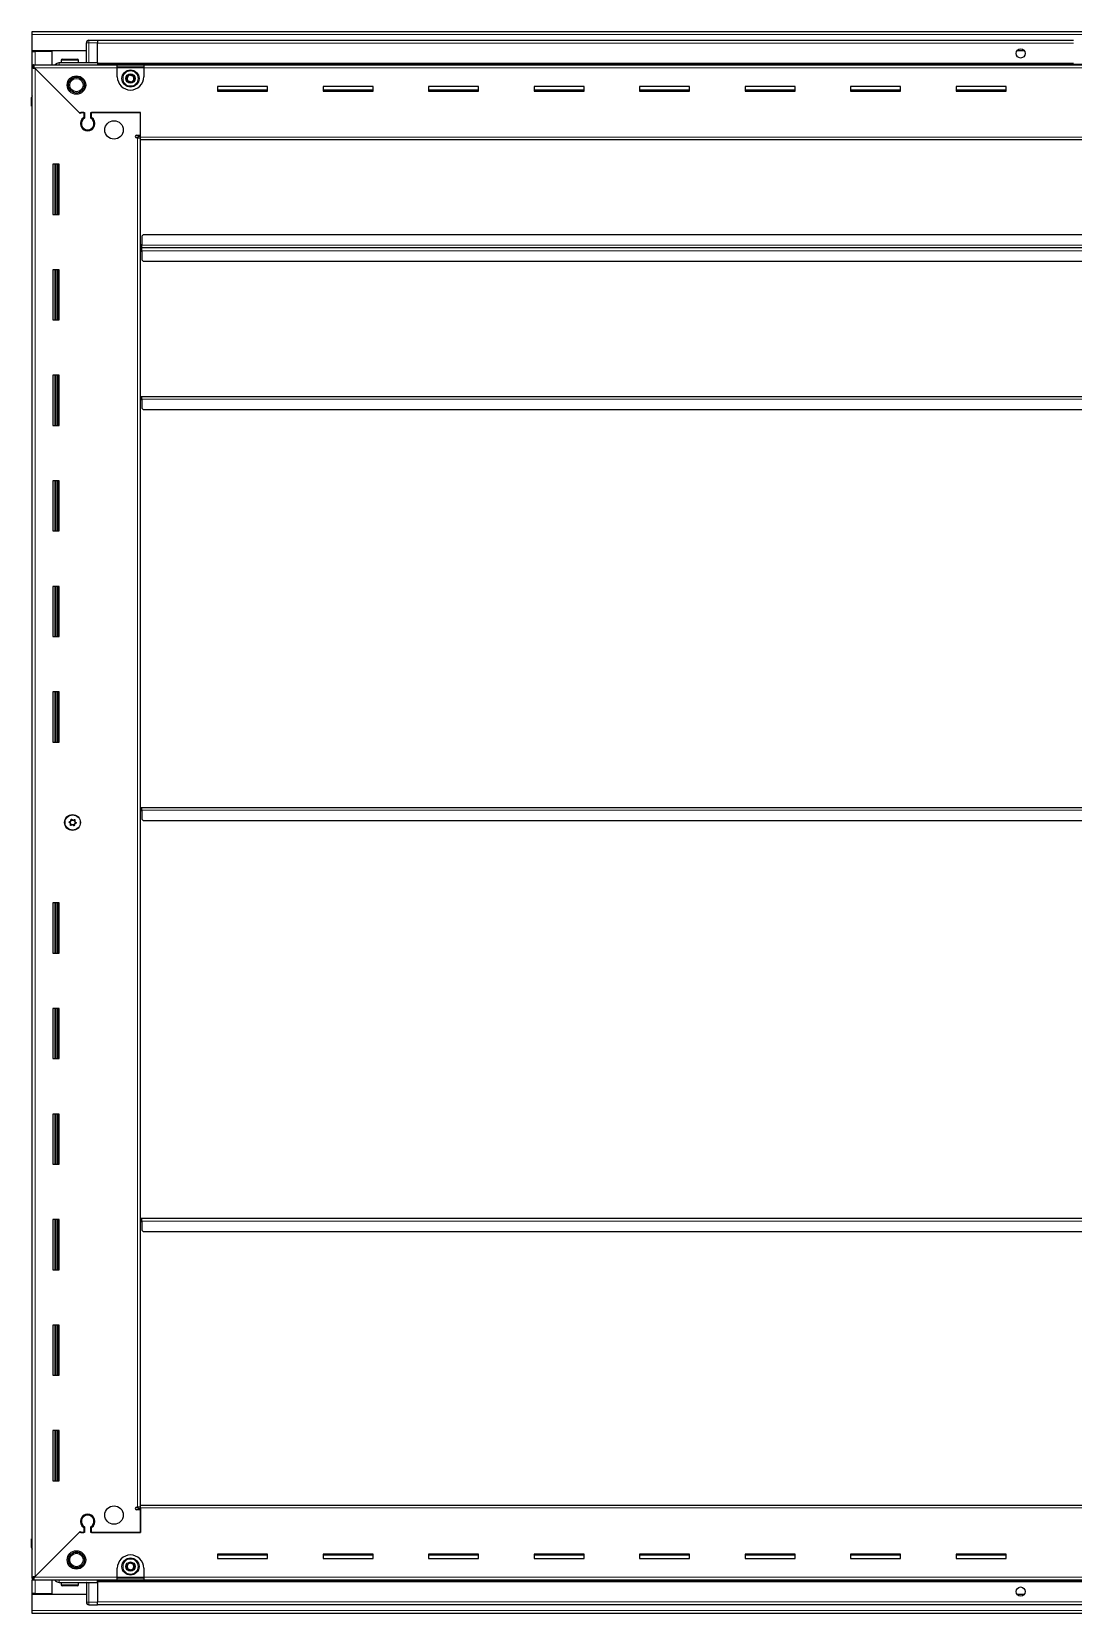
# Model space of a CAD drawing. Header units: millimetres. Extents: x 1132 to 6048, y -399 to 2285.
# Drawn here: x 4373 to 5163, y 848 to 2047 of the extents above; entities that cross this region are included whole.
import ezdxf

# ---------------------------------------------------------------- set-up
doc = ezdxf.new("R2010")
doc.units = ezdxf.units.MM

msp = doc.modelspace()

# ---------------------------------------------------------------- linework, layer by layer
at = {"color": 7, "linetype": 'Continuous', "lineweight": 25}
for p, q in [((4373.36, 2044.5), (4373.36, 2046.6)), ((4373.36, 2046.6), (5972.36, 2046.6)), ((4373.36, 2032.1), (4373.36, 2044.5)), ((4415.04, 2039.6), (4415.04, 2039.6)), ((4416.36, 2040.1), (4422.86, 2040.1)), ((4416.36, 2040.1), (4422.86, 2040.1)), ((4422.86, 2040.1), (4422.86, 2040.1)), ((4422.86, 2040.1), (4422.86, 2040.1)), ((4422.86, 2040.1), (4422.86, 2038.1)), ((5162.86, 2039.95), (4422.86, 2039.95)), ((4414.36, 2032.1), (4373.36, 2032.1)), ((4373.36, 2031.6), (4373.36, 2032.1)), ((4373.36, 2021.35), (4373.36, 2031.6)), ((4373.36, 2031.6), (4375.46, 2031.6)), ((4374.86, 2031.6), (4374.86, 2032.1)), ((4388.36, 2031.6), (4375.46, 2031.6)), ((4388.36, 2021.35), (4388.36, 2031.6)), ((4414.36, 2023.1), (4414.36, 2038.1)), ((4422.86, 2023.1), (4422.86, 2038.1)), ((5125.74, 2032.1), (5119.99, 2032.1)), ((4373.36, 2019.85), (4373.36, 2021.35)), ((4373.36, 2021.35), (4374.36, 2021.35)), ((4373.36, 2019.35), (4373.36, 2019.85)), ((4373.36, 2019.85), (4374.36, 2019.85)), ((4373.36, 874.85), (4373.36, 2019.35)), ((4374.86, 2019.35), (4373.36, 2019.35)), ((4374.36, 2019.85), (4374.36, 2021.35)), ((4374.36, 2021.35), (4437.86, 2021.35)), ((4374.96, 2019.25), (4408.86, 1985.35)), ((4409.56, 1984.65), (4375.46, 2018.75)), ((4393.86, 2023.1), (4422.86, 2023.1)), ((4395.36, 2025), (4395.36, 2023.1)), ((4396.16, 2025.8), (4407.56, 2025.8)), ((4408.36, 2023.1), (4408.36, 2025)), ((4422.86, 2023.1), (4422.86, 2022.6)), ((4422.86, 2021.95), (5922.86, 2021.95)), ((4437.86, 2019.25), (4437.86, 2021.35)), ((4437.86, 2021.35), (4457.86, 2021.35)), ((4437.86, 2019.85), (4457.86, 2019.85)), ((4437.86, 2012.35), (4437.86, 2019.25)), ((4457.86, 2021.35), (5887.86, 2021.35)), ((4457.86, 2021.35), (4457.86, 2019.25)), ((4457.86, 2019.25), (4457.86, 2012.35)), ((4551.86, 2005.1), (4513.86, 2005.1)), ((4513.86, 2005.1), (4513.86, 2001.6)), ((4551.86, 2002.35), (4513.86, 2002.35)), ((4551.86, 2001.6), (4551.86, 2005.1)), ((4631.86, 2005.1), (4593.86, 2005.1)), ((4593.86, 2005.1), (4593.86, 2001.6)), ((4631.86, 2002.35), (4593.86, 2002.35)), ((4631.86, 2001.6), (4631.86, 2005.1)), ((4711.86, 2005.1), (4673.86, 2005.1)), ((4673.86, 2005.1), (4673.86, 2001.6)), ((4711.86, 2002.35), (4673.86, 2002.35)), ((4711.86, 2001.6), (4711.86, 2005.1)), ((4791.86, 2005.1), (4753.86, 2005.1)), ((4753.86, 2005.1), (4753.86, 2001.6)), ((4791.86, 2002.35), (4753.86, 2002.35)), ((4791.86, 2001.6), (4791.86, 2005.1)), ((4871.86, 2005.1), (4833.86, 2005.1)), ((4833.86, 2005.1), (4833.86, 2001.6)), ((4871.86, 2002.35), (4833.86, 2002.35)), ((4871.86, 2001.6), (4871.86, 2005.1)), ((4951.86, 2005.1), (4913.86, 2005.1)), ((4913.86, 2005.1), (4913.86, 2001.6)), ((4951.86, 2002.35), (4913.86, 2002.35)), ((4951.86, 2001.6), (4951.86, 2005.1)), ((5031.86, 2005.1), (4993.86, 2005.1)), ((4993.86, 2005.1), (4993.86, 2001.6)), ((5031.86, 2002.35), (4993.86, 2002.35)), ((5031.86, 2001.6), (5031.86, 2005.1)), ((5111.86, 2005.1), (5073.86, 2005.1)), ((5073.86, 2005.1), (5073.86, 2001.6)), ((5111.86, 2002.35), (5073.86, 2002.35)), ((5111.86, 2001.6), (5111.86, 2005.1)), ((4372.86, 1996.6), (4372.86, 1990.1)), ((4372.86, 1990.1), (4372.86, 1996.6)), ((4513.86, 2001.6), (4551.86, 2001.6)), ((4593.86, 2001.6), (4631.86, 2001.6)), ((4673.86, 2001.6), (4711.86, 2001.6)), ((4753.86, 2001.6), (4791.86, 2001.6)), ((4833.86, 2001.6), (4871.86, 2001.6)), ((4913.86, 2001.6), (4951.86, 2001.6)), ((4993.86, 2001.6), (5031.86, 2001.6)), ((5073.86, 2001.6), (5111.86, 2001.6)), ((4372.86, 1990.1), (4372.86, 1990.1)), ((4373.36, 1990.1), (4372.86, 1990.1)), ((4373.01, 1990.1), (4373.01, 904.1)), ((4408.86, 1985.35), (4413.06, 1985.35)), ((4410.26, 1985.35), (4409.56, 1984.65)), ((4412.36, 1985.35), (4410.26, 1985.35)), ((4412.36, 1985.35), (4412.36, 1981.46)), ((4413.06, 1985.35), (4413.06, 1981.07)), ((4417.66, 1985.35), (4455.36, 1985.35)), ((4417.66, 1981.07), (4417.66, 1985.35)), ((4418.36, 1981.46), (4418.36, 1985.35)), ((4455.36, 1985.35), (4418.36, 1985.35)), ((4455.36, 1966.7), (4455.36, 1985.35)), ((4455.36, 1968.1), (4455.36, 1985.35)), ((4413.36, 1972.49), (4413.36, 1971.73)), ((4452.51, 1968.1), (4455.36, 1968.1)), ((4455.36, 1967.1), (4453.36, 1967.1)), ((4453.36, 1967.1), (4453.36, 1966.1)), ((4455.36, 1964.6), (4455.36, 1966.7)), ((4453.26, 1966.1), (4452.51, 1966.1)), ((4453.26, 1966.1), (4455.36, 1966.1)), ((5890.36, 1964.6), (4455.36, 1964.6)), ((4455.36, 929.6), (4455.36, 1964.6)), ((4393.86, 1946.1), (4388.86, 1946.1)), ((4388.86, 1946.1), (4388.86, 1908.1)), ((4391.01, 1908.1), (4391.01, 1946.1)), ((4392.8, 1908.1), (4392.8, 1946.1)), ((4392.84, 1908.1), (4392.84, 1946.1)), ((4393.86, 1908.1), (4393.86, 1946.1)), ((4388.86, 1908.1), (4393.86, 1908.1)), ((4456.11, 1882.6), (4455.36, 1882.6)), ((4456.36, 1885.45), (4456.11, 1885.45)), ((4456.11, 1885.45), (4456.11, 1882.6)), ((4456.11, 1882.6), (4456.11, 1879.75)), ((4457.36, 1892.6), (4456.36, 1891.6)), ((4456.36, 1891.6), (4456.36, 1884.7)), ((4456.36, 1882.6), (4456.36, 1884.7)), ((4456.36, 1880.5), (4456.36, 1882.6)), ((5889.36, 1882.6), (4456.36, 1882.6)), ((5888.36, 1892.6), (4457.36, 1892.6)), ((4456.11, 1879.75), (4456.36, 1879.75)), ((4456.36, 1880.5), (4456.36, 1873.6)), ((4456.36, 1873.6), (4457.36, 1872.6)), ((4457.36, 1872.6), (5888.36, 1872.6)), ((4393.86, 1866.1), (4388.86, 1866.1)), ((4388.86, 1866.1), (4388.86, 1828.1)), ((4391.01, 1828.1), (4391.01, 1866.1)), ((4392.8, 1828.1), (4392.8, 1866.1)), ((4392.84, 1828.1), (4392.84, 1866.1)), ((4393.86, 1828.1), (4393.86, 1866.1)), ((4388.86, 1828.1), (4393.86, 1828.1)), ((4393.86, 1786.1), (4388.86, 1786.1)), ((4388.86, 1786.1), (4388.86, 1748.1)), ((4391.01, 1748.1), (4391.01, 1786.1)), ((4392.8, 1748.1), (4392.8, 1786.1)), ((4392.84, 1748.1), (4392.84, 1786.1)), ((4393.86, 1748.1), (4393.86, 1786.1)), ((4455.36, 1770.1), (4456.11, 1770.1)), ((4456.11, 1770.1), (4456.11, 1767.25)), ((4456.11, 1767.25), (4456.36, 1767.25)), ((4456.36, 1768), (4456.36, 1770.1)), ((4456.36, 1770.1), (5889.36, 1770.1)), ((4456.36, 1768), (4456.36, 1761.1)), ((4456.36, 1761.1), (4457.36, 1760.1)), ((4457.36, 1760.1), (5888.36, 1760.1)), ((4388.86, 1748.1), (4393.86, 1748.1)), ((4393.86, 1706.1), (4388.86, 1706.1)), ((4388.86, 1706.1), (4388.86, 1668.1)), ((4391.01, 1668.1), (4391.01, 1706.1)), ((4392.8, 1668.1), (4392.8, 1706.1)), ((4392.84, 1668.1), (4392.84, 1706.1)), ((4393.86, 1668.1), (4393.86, 1706.1)), ((4388.86, 1668.1), (4393.86, 1668.1)), ((4393.86, 1626.1), (4388.86, 1626.1)), ((4388.86, 1626.1), (4388.86, 1588.1)), ((4391.01, 1588.1), (4391.01, 1626.1)), ((4392.8, 1588.1), (4392.8, 1626.1)), ((4392.84, 1588.1), (4392.84, 1626.1)), ((4393.86, 1588.1), (4393.86, 1626.1)), ((4388.86, 1588.1), (4393.86, 1588.1)), ((4393.86, 1546.1), (4388.86, 1546.1)), ((4388.86, 1546.1), (4388.86, 1508.1)), ((4391.01, 1508.1), (4391.01, 1546.1)), ((4392.8, 1508.1), (4392.8, 1546.1)), ((4392.84, 1508.1), (4392.84, 1546.1)), ((4393.86, 1508.1), (4393.86, 1546.1)), ((4388.86, 1508.1), (4393.86, 1508.1)), ((4455.36, 1458.6), (4456.11, 1458.6)), ((4456.11, 1458.6), (4456.11, 1455.75)), ((4456.11, 1455.75), (4456.36, 1455.75)), ((4456.36, 1456.5), (4456.36, 1458.6)), ((4456.36, 1458.6), (5889.36, 1458.6)), ((4456.36, 1456.5), (4456.36, 1449.6)), ((4456.36, 1449.6), (4457.36, 1448.6)), ((4457.36, 1448.6), (5888.36, 1448.6)), ((4393.86, 1386.1), (4388.86, 1386.1)), ((4388.86, 1386.1), (4388.86, 1348.1)), ((4391.01, 1348.1), (4391.01, 1386.1)), ((4392.8, 1348.1), (4392.8, 1386.1)), ((4392.84, 1348.1), (4392.84, 1386.1)), ((4393.86, 1348.1), (4393.86, 1386.1)), ((4388.86, 1348.1), (4393.86, 1348.1)), ((4393.86, 1306.1), (4388.86, 1306.1)), ((4388.86, 1306.1), (4388.86, 1268.1)), ((4391.01, 1268.1), (4391.01, 1306.1)), ((4392.8, 1268.1), (4392.8, 1306.1)), ((4392.84, 1268.1), (4392.84, 1306.1)), ((4393.86, 1268.1), (4393.86, 1306.1)), ((4388.86, 1268.1), (4393.86, 1268.1)), ((4393.86, 1226.1), (4388.86, 1226.1)), ((4388.86, 1226.1), (4388.86, 1188.1)), ((4391.01, 1188.1), (4391.01, 1226.1)), ((4392.8, 1188.1), (4392.8, 1226.1)), ((4392.84, 1188.1), (4392.84, 1226.1)), ((4393.86, 1188.1), (4393.86, 1226.1)), ((4388.86, 1188.1), (4393.86, 1188.1)), ((4393.86, 1146.1), (4388.86, 1146.1)), ((4388.86, 1146.1), (4388.86, 1108.1)), ((4391.01, 1108.1), (4391.01, 1146.1)), ((4392.8, 1108.1), (4392.8, 1146.1)), ((4392.84, 1108.1), (4392.84, 1146.1)), ((4393.86, 1108.1), (4393.86, 1146.1)), ((4455.36, 1147.1), (4456.11, 1147.1)), ((4456.11, 1147.1), (4456.11, 1144.25)), ((4456.11, 1144.25), (4456.36, 1144.25)), ((4456.36, 1145), (4456.36, 1147.1)), ((4456.36, 1147.1), (5889.36, 1147.1)), ((4456.36, 1145), (4456.36, 1138.1)), ((4456.36, 1138.1), (4457.36, 1137.1)), ((4457.36, 1137.1), (5888.36, 1137.1)), ((4388.86, 1108.1), (4393.86, 1108.1)), ((4393.86, 1066.1), (4388.86, 1066.1)), ((4388.86, 1066.1), (4388.86, 1028.1)), ((4391.01, 1028.1), (4391.01, 1066.1)), ((4392.8, 1028.1), (4392.8, 1066.1)), ((4392.84, 1028.1), (4392.84, 1066.1)), ((4393.86, 1028.1), (4393.86, 1066.1)), ((4388.86, 1028.1), (4393.86, 1028.1)), ((4393.86, 986.1), (4388.86, 986.1)), ((4388.86, 986.1), (4388.86, 948.1)), ((4391.01, 948.1), (4391.01, 986.1)), ((4392.8, 948.1), (4392.8, 986.1)), ((4392.84, 948.1), (4392.84, 986.1)), ((4393.86, 948.1), (4393.86, 986.1)), ((4388.86, 948.1), (4393.86, 948.1)), ((4452.51, 928.1), (4453.26, 928.1)), ((4455.36, 926.1), (4452.51, 926.1)), ((4455.36, 928.1), (4453.26, 928.1)), ((4453.36, 928.1), (4453.36, 927.1)), ((4453.36, 927.1), (4455.36, 927.1)), ((4455.36, 927.5), (4455.36, 929.6)), ((4455.36, 929.6), (5890.36, 929.6)), ((4455.36, 927.5), (4455.36, 908.85)), ((4455.36, 908.85), (4455.36, 926.1)), ((4412.36, 912.74), (4412.36, 908.85)), ((4413.06, 913.14), (4413.06, 908.85)), ((4413.36, 922.48), (4413.36, 921.72)), ((4417.66, 908.85), (4417.66, 913.14)), ((4418.36, 908.85), (4418.36, 912.74)), ((4372.86, 897.6), (4372.86, 904.1)), ((4372.86, 904.1), (4372.86, 904.1)), ((4372.86, 904.1), (4372.86, 904.1)), ((4372.86, 904.1), (4372.86, 897.6)), ((4373.36, 904.1), (4372.86, 904.1)), ((4408.86, 908.85), (4374.96, 874.95)), ((4375.46, 875.45), (4409.56, 909.55)), ((4413.06, 908.85), (4408.86, 908.85)), ((4409.56, 909.55), (4410.26, 908.85)), ((4410.26, 908.85), (4412.36, 908.85)), ((4455.36, 908.85), (4417.66, 908.85)), ((4418.36, 908.85), (4455.36, 908.85)), ((4373.36, 896.28), (4373.36, 896.28)), ((4551.86, 892.6), (4513.86, 892.6)), ((4513.86, 892.6), (4513.86, 889.1)), ((4513.86, 891.85), (4551.86, 891.85)), ((4513.86, 889.1), (4551.86, 889.1)), ((4551.86, 889.1), (4551.86, 892.6)), ((4631.86, 892.6), (4593.86, 892.6)), ((4593.86, 892.6), (4593.86, 889.1)), ((4593.86, 891.85), (4631.86, 891.85)), ((4593.86, 889.1), (4631.86, 889.1)), ((4631.86, 889.1), (4631.86, 892.6)), ((4711.86, 892.6), (4673.86, 892.6)), ((4673.86, 892.6), (4673.86, 889.1)), ((4673.86, 891.85), (4711.86, 891.85)), ((4673.86, 889.1), (4711.86, 889.1)), ((4711.86, 889.1), (4711.86, 892.6)), ((4791.86, 892.6), (4753.86, 892.6)), ((4753.86, 892.6), (4753.86, 889.1)), ((4753.86, 891.85), (4791.86, 891.85)), ((4753.86, 889.1), (4791.86, 889.1)), ((4791.86, 889.1), (4791.86, 892.6)), ((4871.86, 892.6), (4833.86, 892.6)), ((4833.86, 892.6), (4833.86, 889.1)), ((4833.86, 891.85), (4871.86, 891.85)), ((4833.86, 889.1), (4871.86, 889.1)), ((4871.86, 889.1), (4871.86, 892.6)), ((4951.86, 892.6), (4913.86, 892.6)), ((4913.86, 892.6), (4913.86, 889.1)), ((4913.86, 891.85), (4951.86, 891.85)), ((4913.86, 889.1), (4951.86, 889.1)), ((4951.86, 889.1), (4951.86, 892.6)), ((5031.86, 892.6), (4993.86, 892.6)), ((4993.86, 892.6), (4993.86, 889.1)), ((4993.86, 891.85), (5031.86, 891.85)), ((4993.86, 889.1), (5031.86, 889.1)), ((5031.86, 889.1), (5031.86, 892.6)), ((5111.86, 892.6), (5073.86, 892.6)), ((5073.86, 892.6), (5073.86, 889.1)), ((5073.86, 891.85), (5111.86, 891.85)), ((5073.86, 889.1), (5111.86, 889.1)), ((5111.86, 889.1), (5111.86, 892.6)), ((4437.86, 874.95), (4437.86, 881.85)), ((4457.86, 881.85), (4457.86, 874.95)), ((4373.36, 874.35), (4373.36, 874.85)), ((4374.86, 874.85), (4373.36, 874.85)), ((4373.36, 874.35), (4373.36, 872.85)), ((4374.36, 874.35), (4373.36, 874.35)), ((4373.36, 862.6), (4373.36, 872.85)), ((4374.36, 872.85), (4373.36, 872.85)), ((4374.36, 874.35), (4374.36, 872.85)), ((4437.86, 872.85), (4374.36, 872.85)), ((4388.36, 862.6), (4388.36, 872.85)), ((4393.86, 871.1), (4422.86, 871.1)), ((4395.36, 871.1), (4395.36, 869.2)), ((4399.94, 868.4), (4396.16, 868.4)), ((4407.56, 868.4), (4399.94, 868.4)), ((4408.36, 869.2), (4408.36, 871.1)), ((4414.36, 871.1), (4414.36, 856.1)), ((5922.86, 872.25), (4422.86, 872.25)), ((4422.86, 871.1), (4422.86, 871.6)), ((4422.86, 871.1), (4422.86, 856.1)), ((4437.86, 872.85), (4437.86, 874.95)), ((4457.86, 874.35), (4437.86, 874.35)), ((4457.86, 872.85), (4437.86, 872.85)), ((4457.86, 874.95), (4457.86, 872.85)), ((5887.86, 872.85), (4457.86, 872.85)), ((4375.46, 862.6), (4373.36, 862.6)), ((4373.36, 862.1), (4373.36, 862.6)), ((4373.36, 862.1), (4414.36, 862.1)), ((4373.36, 849.7), (4373.36, 862.1)), ((4374.86, 862.1), (4374.86, 862.6)), ((4375.46, 862.6), (4388.36, 862.6)), ((4414.36, 856.1), (4414.36, 856.1)), ((4416.36, 854.1), (4422.86, 854.1)), ((4416.36, 854.1), (4422.86, 854.1)), ((4422.86, 854.1), (4422.86, 856.1)), ((4422.86, 854.25), (5922.86, 854.25)), ((4422.86, 854.1), (4422.86, 854.1)), ((5119.99, 862.1), (5125.74, 862.1)), ((4373.36, 847.6), (4373.36, 849.7)), ((5972.36, 847.6), (4373.36, 847.6))]:
    msp.add_line(p, q, dxfattribs=at)
at = {"color": 8, "linetype": 'Continuous', "lineweight": 18}
for p, q in [((5972.36, 2044.5), (4373.36, 2044.5)), ((4416.36, 2040.1), (4416.36, 2038.1)), ((4375.46, 2031.6), (4375.46, 2032.1)), ((4375.46, 2021.35), (4375.46, 2031.6)), ((4414.36, 2038.1), (4416.36, 2038.1)), ((4416.36, 2038.1), (4416.36, 2023.1)), ((4422.86, 2038.1), (4416.36, 2038.1)), ((5162.86, 2037.95), (4422.86, 2037.95)), ((4437.86, 2019.25), (4374.96, 2019.25)), ((4375.46, 2018.75), (4375.46, 875.45)), ((4395.36, 2025), (4408.36, 2025)), ((5162.86, 2022.6), (4422.86, 2022.6)), ((5922.86, 2021.37), (4422.86, 2021.37)), ((4437.86, 2019.25), (4457.86, 2019.25)), ((5887.86, 2019.25), (4457.86, 2019.25)), ((4373.36, 1996.6), (4372.86, 1996.6)), ((4455.36, 1966.7), (5890.36, 1966.7)), ((4453.26, 928.1), (4453.26, 1966.1)), ((4390.36, 1946.1), (4390.36, 1908.1)), ((4391.6, 1946.1), (4391.6, 1908.1)), ((5889.36, 1884.7), (4456.36, 1884.7)), ((4456.36, 1880.5), (5889.36, 1880.5)), ((4390.36, 1866.1), (4390.36, 1828.1)), ((4391.6, 1866.1), (4391.6, 1828.1)), ((4390.36, 1786.1), (4390.36, 1748.1)), ((4391.6, 1786.1), (4391.6, 1748.1)), ((4456.36, 1768), (5889.36, 1768)), ((4390.36, 1706.1), (4390.36, 1668.1)), ((4391.6, 1706.1), (4391.6, 1668.1)), ((4390.36, 1626.1), (4390.36, 1588.1)), ((4391.6, 1626.1), (4391.6, 1588.1)), ((4390.36, 1546.1), (4390.36, 1508.1)), ((4391.6, 1546.1), (4391.6, 1508.1)), ((4456.36, 1456.5), (5889.36, 1456.5)), ((4390.36, 1386.1), (4390.36, 1348.1)), ((4391.6, 1386.1), (4391.6, 1348.1)), ((4390.36, 1306.1), (4390.36, 1268.1)), ((4391.6, 1306.1), (4391.6, 1268.1)), ((4390.36, 1226.1), (4390.36, 1188.1)), ((4391.6, 1226.1), (4391.6, 1188.1)), ((4390.36, 1146.1), (4390.36, 1108.1)), ((4391.6, 1146.1), (4391.6, 1108.1)), ((4456.36, 1145), (5889.36, 1145)), ((4390.36, 1066.1), (4390.36, 1028.1)), ((4391.6, 1066.1), (4391.6, 1028.1)), ((4390.36, 986.1), (4390.36, 948.1)), ((4391.6, 986.1), (4391.6, 948.1)), ((5890.36, 927.5), (4455.36, 927.5)), ((4373.36, 897.6), (4372.86, 897.6)), ((4374.96, 874.95), (4437.86, 874.95)), ((4375.46, 862.6), (4375.46, 872.85)), ((4399.67, 869.2), (4395.36, 869.2)), ((4408.36, 869.2), (4399.67, 869.2)), ((4416.36, 856.1), (4416.36, 871.1)), ((4422.86, 872.84), (5922.86, 872.84)), ((4422.86, 871.6), (5922.86, 871.6)), ((4457.86, 874.95), (4437.86, 874.95)), ((4457.86, 874.95), (5887.86, 874.95)), ((4375.46, 862.1), (4375.46, 862.6)), ((4414.36, 856.1), (4416.36, 856.1)), ((4416.36, 854.1), (4416.36, 856.1)), ((4422.86, 856.1), (4416.36, 856.1)), ((4422.86, 856.25), (5922.86, 856.25)), ((5972.36, 849.7), (4373.36, 849.7))]:
    msp.add_line(p, q, dxfattribs=at)
at = {"color": 7, "linetype": 'Continuous', "lineweight": 25}
for centre, radius in [((5122.86, 2030.1), 3.5), ((4447.86, 2011.1), 6.5), ((4447.86, 2011.1), 3.46), ((4406.86, 2006.1), 7), ((4406.86, 2006.1), 6.03), ((4406.86, 2006.1), 5.1), ((4435.36, 1972.1), 7), ((4403.86, 1447.1), 6), ((4404.01, 1447.1), 5.79), ((4404.01, 1447.1), 1.85), ((4435.36, 922.1), 7), ((4406.86, 888.1), 7), ((4406.86, 888.1), 6.02), ((4406.86, 888.1), 5.1), ((4447.86, 883.1), 6.5), ((4447.86, 883.1), 3.46), ((5122.86, 864.1), 3.5)]:
    msp.add_circle(centre, radius, dxfattribs=at)
at = {"color": 8, "linetype": 'Continuous', "lineweight": 18}
for centre in [(4447.86, 2011.1), (4447.86, 883.1)]:
    msp.add_circle(centre, 5.7, dxfattribs=at)
at = {"color": 7, "linetype": 'Continuous', "lineweight": 25}
for centre, radius, start, end in [((4416.36, 2038.1), 2, 90, 180), ((4396.16, 2025), 0.8, 90, 180), ((4407.56, 2025), 0.8, 0, 90), ((4414.16, 2023.3), 0.2, 270, 0), ((4447.86, 2012.35), 10, 180, 270), ((4447.86, 2011.1), 2.5, 134.01559, 194.01559), ((4447.86, 2011.1), 2.5, 194.01559, 254.01559), ((4447.86, 2011.1), 2.5, 74.01559, 134.01559), ((4447.86, 2011.1), 2.5, 254.01559, 314.01559), ((4447.86, 2012.35), 10, 270, 0), ((4447.86, 2011.1), 2.5, 14.01559, 74.01559), ((4447.86, 2011.1), 2.5, 314.01559, 14.01559), ((4374.86, 1996.6), 2, 138.59038, 180), ((4415.36, 1976.85), 5.5, 123.05573, 56.94427), ((4415.36, 1976.85), 4.8, 118.63099, 61.36901), ((4452.51, 1967.1), 1, 90, 270), ((4452.51, 927.1), 1, 90, 270), ((4415.36, 917.35), 5.5, 303.05573, 236.94427), ((4415.36, 917.35), 4.8, 298.63099, 241.36901), ((4374.86, 897.6), 2, 180, 198.58003), ((4374.86, 897.6), 2, 180, 221.39416), ((4374.86, 897.6), 2, 213.94202, 221.40962), ((4447.86, 881.85), 10, 90, 180), ((4447.86, 881.85), 10, 0, 90), ((4447.86, 883.1), 2.5, 127.47401, 187.47401), ((4447.86, 883.1), 2.5, 187.47401, 247.47401), ((4447.86, 883.1), 2.5, 67.47401, 127.47401), ((4447.86, 883.1), 2.5, 247.47401, 307.47401), ((4447.86, 883.1), 2.5, 7.47401, 67.47401), ((4447.86, 883.1), 2.5, 307.47401, 7.47401), ((4396.16, 869.2), 0.8, 180, 270), ((4407.56, 869.2), 0.8, 270, 0), ((4414.16, 870.9), 0.2, 0, 90), ((4416.36, 856.1), 2, 180, 270)]:
    msp.add_arc(centre, radius, start, end, dxfattribs=at)
for points, knots in [([(4373.36, 2019.35), (4373.39, 2019.31), (4373.44, 2019.22), (4373.83, 2019.09), (4374.39, 2018.95), (4374.97, 2018.84), (4375.34, 2018.78), (4375.46, 2018.75)], [0, 0, 0, 0, 0.2302553, 0.4485219, 0.6667858, 0.8850496, 1, 1, 1, 1]), ([(4374.96, 2019.25), (4374.92, 2019.51), (4374.83, 2020), (4374.69, 2020.64), (4374.56, 2021.11), (4374.45, 2021.33), (4374.39, 2021.35), (4374.36, 2021.35)], [0, 0, 0, 0, 0.2302553, 0.4485219, 0.6667858, 0.8850496, 1, 1, 1, 1]), ([(4390.65, 2021.35), (4390.77, 2021.55), (4391.16, 2022.2), (4392.31, 2022.91), (4393.35, 2023.04), (4393.86, 2023.1)], [0, 0, 0, 0, 0.1822499, 0.5911249, 1, 1, 1, 1]), ([(4422.86, 2023.1), (4422.86, 2023.07), (4422.86, 2022.99), (4422.86, 2022.37), (4422.86, 2021.79), (4422.86, 2021.4), (4422.86, 2021.37)], [0, 0, 0, 0, 0.3242788, 0.6485576, 0.9728365, 1, 1, 1, 1]), ([(4445.09, 2011.9), (4445.46, 2012.26), (4446.15, 2012.93), (4446.84, 2013.59), (4447.16, 2013.91)], [0, 0, 0, 0, 0.5346859, 1, 1, 1, 1]), ([(4445.79, 2009.1), (4445.7, 2009.43), (4445.5, 2010.23), (4445.26, 2011.2), (4445.12, 2011.78), (4445.09, 2011.9)], [0, 0, 0, 0, 0.3629006, 0.8668753, 1, 1, 1, 1]), ([(4448.56, 2008.3), (4448.07, 2008.45), (4447.14, 2008.71), (4446.22, 2008.98), (4445.79, 2009.1)], [0, 0, 0, 0, 0.5346859, 1, 1, 1, 1]), ([(4447.16, 2013.91), (4447.66, 2013.76), (4448.59, 2013.5), (4449.51, 2013.23), (4449.94, 2013.11)], [0, 0, 0, 0, 0.5346859, 1, 1, 1, 1]), ([(4450.64, 2010.31), (4450.27, 2009.95), (4449.57, 2009.28), (4448.88, 2008.61), (4448.56, 2008.3)], [0, 0, 0, 0, 0.5346859, 1, 1, 1, 1]), ([(4449.94, 2013.11), (4449.97, 2012.99), (4450.11, 2012.41), (4450.36, 2011.44), (4450.55, 2010.64), (4450.64, 2010.31)], [0, 0, 0, 0, 0.1331247, 0.6370994, 1, 1, 1, 1]), ([(4405.65, 1449.38), (4405.64, 1449.38), (4405.61, 1449.39), (4405.55, 1449.39), (4405.42, 1449.35), (4405.07, 1449.18), (4404.59, 1448.93), (4403.96, 1448.97), (4403.52, 1449.25), (4403.21, 1449.49), (4403.02, 1449.63), (4402.93, 1449.66), (4402.89, 1449.67), (4402.85, 1449.65), (4402.83, 1449.63), (4402.8, 1449.57), (4402.75, 1449.31), (4402.75, 1448.83), (4402.57, 1448.14), (4401.97, 1447.76), (4401.52, 1447.6), (4401.29, 1447.48), (4401.24, 1447.42), (4401.23, 1447.4), (4401.23, 1447.36), (4401.24, 1447.33), (4401.26, 1447.3), (4401.32, 1447.24), (4401.5, 1447.1), (4401.83, 1446.9), (4402.22, 1446.57), (4402.46, 1445.98), (4402.38, 1445.44), (4402.33, 1445.06), (4402.33, 1444.91), (4402.35, 1444.85), (4402.38, 1444.83), (4402.41, 1444.82), (4402.47, 1444.82), (4402.61, 1444.86), (4402.95, 1445.03), (4403.44, 1445.27), (4404.07, 1445.24), (4404.51, 1444.96), (4404.82, 1444.72), (4405.01, 1444.58), (4405.1, 1444.55), (4405.14, 1444.54), (4405.17, 1444.55), (4405.2, 1444.58), (4405.23, 1444.64), (4405.27, 1444.9), (4405.28, 1445.38), (4405.45, 1446.07), (4406.05, 1446.45), (4406.5, 1446.61), (4406.74, 1446.73), (4406.79, 1446.78), (4406.8, 1446.81), (4406.8, 1446.85), (4406.79, 1446.88), (4406.76, 1446.91), (4406.7, 1446.97), (4406.52, 1447.11), (4406.2, 1447.31), (4405.8, 1447.64), (4405.57, 1448.23), (4405.64, 1448.77), (4405.7, 1449.15), (4405.69, 1449.3), (4405.67, 1449.36), (4405.66, 1449.37), (4405.65, 1449.38)], [0, 0, 0, 0, 0.0020087, 0.00442, 0.0093647, 0.0255282, 0.0677053, 0.0957862, 0.1246456, 0.1503415, 0.1605194, 0.1633943, 0.1656965, 0.1672448, 0.1688741, 0.1707699, 0.1786058, 0.2119941, 0.2499945, 0.2879948, 0.3213831, 0.329219, 0.3311148, 0.3327441, 0.3342924, 0.3362166, 0.3385353, 0.3413178, 0.349662, 0.3753578, 0.4042173, 0.4322982, 0.4744753, 0.4906388, 0.4966691, 0.49844, 0.5, 0.5020087, 0.50442, 0.5093647, 0.5255282, 0.5677053, 0.5957862, 0.6246456, 0.6503415, 0.6605194, 0.6633943, 0.6656965, 0.6672448, 0.6688741, 0.6707699, 0.6786058, 0.7119941, 0.7499945, 0.7879948, 0.8213831, 0.829219, 0.8311148, 0.8327441, 0.8342924, 0.8362166, 0.8385353, 0.8413178, 0.849662, 0.8753578, 0.9042173, 0.9322982, 0.9744753, 0.9906388, 0.9966691, 0.99844, 1, 1, 1, 1]), ([(4375.46, 875.45), (4375.21, 875.41), (4374.72, 875.32), (4374.07, 875.19), (4373.61, 875.05), (4373.39, 874.94), (4373.37, 874.88), (4373.36, 874.85)], [0, 0, 0, 0, 0.23025534, 0.4485219, 0.6667858, 0.88504963, 1, 1, 1, 1]), ([(4445.2, 884.21), (4445.3, 884.29), (4445.77, 884.65), (4446.56, 885.26), (4447.21, 885.76), (4447.49, 885.97)], [0, 0, 0, 0, 0.13312467, 0.63709944, 1, 1, 1, 1]), ([(4445.57, 881.35), (4445.5, 881.86), (4445.38, 882.82), (4445.25, 883.77), (4445.2, 884.21)], [0, 0, 0, 0, 0.53468586, 1, 1, 1, 1]), ([(4448.24, 880.24), (4447.76, 880.44), (4446.87, 880.81), (4445.98, 881.18), (4445.57, 881.35)], [0, 0, 0, 0, 0.5346859, 1, 1, 1, 1]), ([(4447.49, 885.97), (4447.96, 885.77), (4448.85, 885.4), (4449.74, 885.03), (4450.15, 884.86)], [0, 0, 0, 0, 0.5346859, 1, 1, 1, 1]), ([(4450.53, 882), (4450.26, 881.79), (4449.6, 881.29), (4448.81, 880.68), (4448.34, 880.32), (4448.24, 880.24)], [0, 0, 0, 0, 0.3629006, 0.8668753, 1, 1, 1, 1]), ([(4450.15, 884.86), (4450.22, 884.35), (4450.35, 883.39), (4450.47, 882.44), (4450.53, 882)], [0, 0, 0, 0, 0.5346859, 1, 1, 1, 1]), ([(4374.36, 872.85), (4374.41, 872.88), (4374.5, 872.93), (4374.63, 873.33), (4374.76, 873.88), (4374.87, 874.46), (4374.94, 874.83), (4374.96, 874.95)], [0, 0, 0, 0, 0.23025534, 0.4485219, 0.6667858, 0.88504963, 1, 1, 1, 1]), ([(4390.65, 872.85), (4390.77, 872.65), (4391.16, 872.01), (4392.31, 871.3), (4393.35, 871.17), (4393.86, 871.1)], [0, 0, 0, 0, 0.1822499, 0.5911249, 1, 1, 1, 1]), ([(4422.86, 871.1), (4422.86, 871.14), (4422.86, 871.22), (4422.86, 871.84), (4422.86, 872.41), (4422.86, 872.81), (4422.86, 872.84)], [0, 0, 0, 0, 0.3242788, 0.6485576, 0.9728365, 1, 1, 1, 1])]:
    msp.add_open_spline(points, degree=3, knots=knots, dxfattribs=at)
for points in [[(4374.96, 2019.25), (4374.91, 2019.33), (4374.81, 2019.49), (4374.66, 2019.69), (4374.51, 2019.83), (4374.41, 2019.85), (4374.36, 2019.85)], [(4374.86, 2019.35), (4374.87, 2019.3), (4374.89, 2019.2), (4375.03, 2019.05), (4375.23, 2018.9), (4375.38, 2018.8), (4375.46, 2018.75)], [(4375.46, 875.45), (4375.38, 875.4), (4375.23, 875.3), (4375.03, 875.15), (4374.89, 875), (4374.87, 874.9), (4374.86, 874.85)], [(4374.36, 874.35), (4374.41, 874.36), (4374.51, 874.38), (4374.66, 874.52), (4374.81, 874.72), (4374.91, 874.88), (4374.96, 874.95)]]:
    msp.add_open_spline(points, degree=3, dxfattribs=at)
at = {"color": 8, "linetype": 'Continuous', "lineweight": 18}
for points in [[(4393.86, 2023.1), (4393.86, 2023.06), (4393.86, 2022.99), (4393.86, 2022.55), (4393.86, 2022.09), (4393.86, 2021.68), (4393.86, 2021.41), (4393.86, 2021.35)], [(4393.86, 871.1), (4393.86, 871.15), (4393.86, 871.22), (4393.86, 871.66), (4393.86, 872.11), (4393.86, 872.53), (4393.86, 872.8), (4393.86, 872.85)]]:
    msp.add_open_spline(points, degree=3, knots=[0, 0, 0, 0, 0.35975288, 0.55341416, 0.75118521, 0.94895626, 1, 1, 1, 1], dxfattribs=at)

doc.saveas('drawing.dxf')
